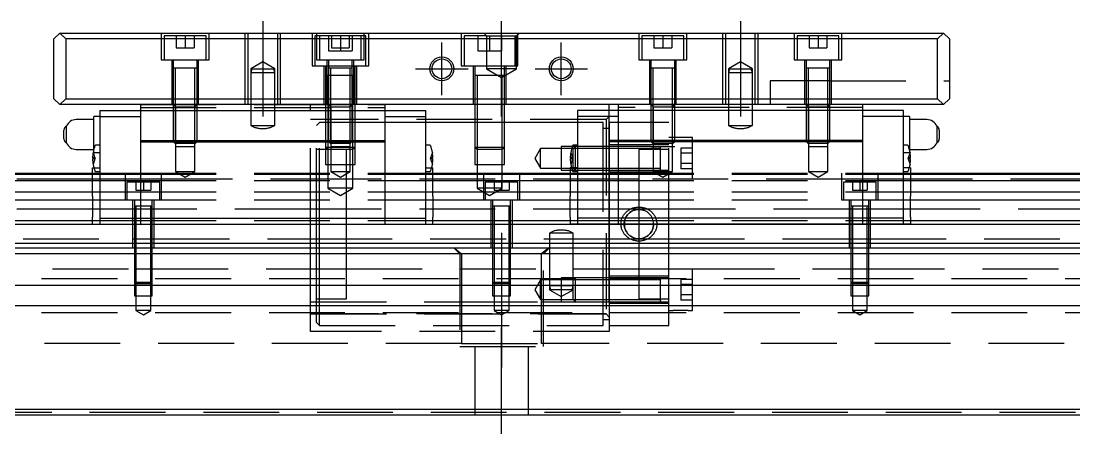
# Model space of a CAD drawing. Extents: x -16 to 810, y -339 to 108.
# Drawn here: x 179.5 to 355.9, y -309.1 to -240 of the extents above; entities that cross this region are included whole.
import ezdxf

# ---------------------------------------------------------------- set-up
doc = ezdxf.new("R2010")
doc.units = 0
doc.linetypes.add('CENTER', pattern=[50.8, 31.75, -6.35, 6.35, -6.35])
doc.linetypes.add('DASHED', pattern=[19.05, 12.7, -6.35])
doc.layers.get('0').update_dxf_attribs({"linetype": 'CONTINUOUS'})
doc.layers.add('CENTER', color=1, linetype='CENTER')

msp = doc.modelspace()

# ---------------------------------------------------------------- linework, layer by layer
at = {"color": 7, "linetype": 'CONTINUOUS'}
for p, q in [((185, -242.95), (186, -241.95)), ((185, -252.95), (185, -242.95)), ((186, -241.95), (334, -241.95)), ((186, -241.95), (187, -242.95)), ((333, -242.95), (187, -242.95)), ((187, -242.95), (187, -252.95)), ((333, -242.95), (334, -241.95)), ((333, -252.95), (333, -242.95)), ((334, -241.95), (335, -242.95)), ((335, -242.95), (335, -252.95)), ((185, -252.95), (186, -253.95)), ((187, -252.95), (186, -253.95)), ((187, -252.95), (333, -252.95)), ((334, -253.95), (333, -252.95)), ((334, -253.95), (335, -252.95)), ((334, -253.95), (186, -253.95)), ((192.7, -254.95), (199.5, -254.95)), ((192.7, -254.95), (192.7, -255.95)), ((199.5, -253.95), (199.5, -254.95)), ((199.5, -254.95), (199.5, -259.95)), ((199.5, -254.95), (240.5, -254.95)), ((240.5, -254.95), (240.5, -253.95)), ((240.5, -254.95), (247.3, -254.95)), ((240.5, -259.95), (240.5, -254.95)), ((247.3, -255.95), (247.3, -254.95)), ((279.5, -254.95), (272.7, -254.95)), ((272.7, -254.95), (272.7, -255.95)), ((278, -254.95), (278, -253.95)), ((279.5, -253.95), (279.5, -254.95)), ((279.5, -254.95), (279.5, -259.95)), ((320.5, -254.95), (279.5, -254.95)), ((320.5, -254.95), (320.5, -253.95)), ((327.3, -254.95), (320.5, -254.95)), ((320.5, -259.95), (320.5, -254.95)), ((327.3, -255.95), (327.3, -254.95)), ((191.7, -256.45), (188.75, -256.45)), ((192.7, -255.95), (191.7, -255.95)), ((191.7, -261.41), (191.7, -255.95)), ((192.7, -255.95), (192.7, -272.95)), ((192.7, -255.95), (199.5, -255.95)), ((240.5, -255.95), (247.3, -255.95)), ((247.3, -272.95), (247.3, -255.95)), ((279.5, -255.95), (272.7, -255.95)), ((272.7, -255.95), (272.7, -272.95)), ((327.3, -255.95), (320.5, -255.95)), ((328.3, -255.95), (327.3, -255.95)), ((327.3, -272.95), (327.3, -255.95)), ((328.3, -255.95), (328.3, -261.41)), ((331.25, -256.45), (328.3, -256.45)), ((186.7, -259.7), (186.7, -258.2)), ((187.12, -260.34), (187.12, -257.56)), ((332.88, -257.56), (332.88, -260.34)), ((333.3, -258.2), (333.3, -259.7)), ((192.7, -260.75), (191.99, -260.75)), ((199.5, -259.95), (199.5, -260.2)), ((199.5, -259.95), (240.5, -259.95)), ((199.5, -260.2), (199.5, -272.95)), ((199.5, -260.2), (240.5, -260.2)), ((240.5, -260.2), (240.5, -259.95)), ((240.5, -272.95), (240.5, -260.2)), ((248.01, -260.75), (247.3, -260.75)), ((272.7, -260.75), (271.99, -260.75)), ((279.5, -259.95), (279.5, -260.2)), ((320.5, -259.95), (279.5, -259.95)), ((279.5, -260.2), (279.5, -272.95)), ((320.5, -260.2), (279.5, -260.2)), ((320.5, -260.2), (320.5, -259.95)), ((320.5, -272.95), (320.5, -260.2)), ((328.01, -260.75), (327.3, -260.75)), ((188.75, -261.45), (191.69, -261.45)), ((328.31, -261.45), (331.25, -261.45)), ((191.5, -262.85), (191.58, -262.85)), ((191.58, -263.05), (191.5, -263.05)), ((191.58, -262.85), (191.58, -263.05)), ((248.42, -263.05), (248.42, -262.85)), ((248.42, -262.85), (248.5, -262.85)), ((248.5, -263.05), (248.42, -263.05)), ((271.5, -262.85), (271.58, -262.85)), ((271.58, -263.05), (271.5, -263.05)), ((271.58, -262.85), (271.58, -263.05)), ((328.42, -263.05), (328.42, -262.85)), ((328.42, -262.85), (328.5, -262.85)), ((328.5, -263.05), (328.42, -263.05)), ((0, -265.45), (191.5, -265.45)), ((0, -265.58), (191.5, -265.58)), ((191.5, -266.92), (191.5, -264.52)), ((191.5, -264.52), (191.71, -264.52)), ((191.99, -265.15), (192.7, -265.15)), ((247.3, -265.15), (248.01, -265.15)), ((248.29, -264.52), (248.5, -264.52)), ((248.5, -266.92), (248.5, -264.52)), ((248.5, -265.45), (271.5, -265.45)), ((248.5, -265.58), (271.5, -265.58)), ((271.5, -264.52), (271.5, -266.92)), ((271.71, -264.52), (271.5, -264.52)), ((271.99, -265.15), (272.7, -265.15)), ((327.3, -265.15), (328.01, -265.15)), ((328.5, -264.52), (328.29, -264.52)), ((328.5, -264.52), (328.5, -266.92)), ((328.5, -265.45), (520, -265.45)), ((328.5, -265.58), (520, -265.58)), ((0, -266.66), (191.5, -266.66)), ((191.5, -268.48), (191.5, -266.92)), ((248.5, -266.66), (271.5, -266.66)), ((248.5, -268.48), (248.5, -266.92)), ((271.5, -266.92), (271.5, -268.48)), ((328.5, -266.66), (520, -266.66)), ((328.5, -266.92), (328.5, -268.48)), ((0, -268.53), (191.5, -268.53)), ((191.5, -269.3), (191.5, -268.48)), ((191.5, -269.3), (191.5, -272.82)), ((248.5, -269.3), (248.5, -268.48)), ((248.5, -268.53), (271.5, -268.53)), ((248.5, -269.3), (248.5, -272.82)), ((271.5, -268.48), (271.5, -269.3)), ((271.5, -272.82), (271.5, -269.3)), ((328.5, -268.48), (328.5, -269.3)), ((328.5, -268.53), (520, -268.53)), ((328.5, -272.82), (328.5, -269.3)), ((0, -269.88), (191.5, -269.88)), ((248.5, -269.88), (271.5, -269.88)), ((328.5, -269.88), (520, -269.88)), ((191.5, -273.95), (191.5, -272.82)), ((192.7, -272.95), (199.5, -272.95)), ((192.7, -272.95), (192.7, -273.95)), ((199.5, -272.95), (199.5, -273.95)), ((199.5, -272.95), (240.5, -272.95)), ((240.5, -272.95), (247.3, -272.95)), ((240.5, -273.95), (240.5, -272.95)), ((247.3, -273.95), (247.3, -272.95)), ((248.5, -273.95), (248.5, -272.82)), ((271.5, -272.82), (271.5, -273.95)), ((272.7, -272.95), (272.7, -273.95)), ((279.5, -272.95), (272.7, -272.95)), ((279.5, -272.95), (279.5, -273.95)), ((320.5, -272.95), (279.5, -272.95)), ((327.3, -272.95), (320.5, -272.95)), ((320.5, -273.95), (320.5, -272.95)), ((327.3, -273.95), (327.3, -272.95)), ((328.5, -272.82), (328.5, -273.95)), ((0, -273.36), (191.5, -273.36)), ((0, -273.95), (191.5, -273.95)), ((191.5, -273.95), (248.5, -273.95)), ((192.7, -273.95), (199.5, -273.95)), ((199.5, -273.95), (240.5, -273.95)), ((240.5, -273.95), (247.3, -273.95)), ((248.5, -273.36), (271.5, -273.36)), ((248.5, -273.95), (520, -273.95)), ((272.7, -273.95), (271.5, -273.95)), ((279.5, -273.95), (272.7, -273.95)), ((320.5, -273.95), (279.5, -273.95)), ((327.3, -273.95), (320.5, -273.95)), ((328.5, -273.95), (327.3, -273.95)), ((328.5, -273.36), (520, -273.36)), ((0, -277.15), (520, -277.15)), ((1, -277.95), (519, -277.95)), ((518, -278.95), (2, -278.95)), ((518, -284.25), (2, -284.25)), ((518, -287.65), (2, -287.65)), ((2, -304.95), (518, -304.95)), ((519, -305.95), (1, -305.95))]:
    msp.add_line(p, q, dxfattribs=at)
at = {"color": 3, "linetype": 'DASHED'}
for p, q in [((203, -241.95), (203, -246.45)), ((203.5, -242.45), (203.5, -246.45)), ((210.5, -242.45), (203.5, -242.45)), ((205.5, -242.45), (205.5, -244.45)), ((207, -242.45), (207, -244.45)), ((208.5, -242.45), (208.5, -244.45)), ((210.5, -246.45), (210.5, -242.45)), ((211, -246.45), (211, -241.95)), ((217, -241.95), (217, -253.95)), ((217.5, -241.95), (217.5, -253.95)), ((222.5, -253.95), (222.5, -241.95)), ((223, -253.95), (223, -241.95)), ((228.25, -241.95), (228.25, -247.45)), ((228.75, -242.45), (228.75, -247.45)), ((229.5, -242.45), (228.75, -242.45)), ((229, -241.95), (229, -246.45)), ((229.5, -242.45), (229.5, -246.45)), ((236.5, -242.45), (229.5, -242.45)), ((231, -242.45), (231, -244.95)), ((231.5, -242.45), (231.5, -244.45)), ((233, -242.45), (233, -244.45)), ((234.5, -242.45), (234.5, -244.45)), ((235, -242.45), (235, -244.95)), ((236.5, -246.45), (236.5, -242.45)), ((237.25, -242.45), (236.5, -242.45)), ((237, -246.45), (237, -241.95)), ((237.25, -247.45), (237.25, -242.45)), ((237.75, -247.45), (237.75, -241.95)), ((253.25, -241.95), (253.25, -247.45)), ((253.75, -242.45), (253.75, -247.45)), ((257.5, -242.45), (253.75, -242.45)), ((256, -242.45), (256, -244.95)), ((257, -241.95), (257.5, -242.45)), ((257.5, -242.45), (257.5, -247.95)), ((257.5, -242.45), (262.5, -242.45)), ((258, -242.45), (258, -244.95)), ((260, -242.45), (260, -244.95)), ((262.25, -247.45), (262.25, -242.45)), ((262.5, -242.45), (263, -241.95)), ((262.5, -247.95), (262.5, -242.45)), ((262.75, -247.45), (262.75, -241.95)), ((283, -241.95), (283, -246.45)), ((283.5, -242.45), (283.5, -246.45)), ((290.5, -242.45), (283.5, -242.45)), ((285.5, -242.45), (285.5, -244.45)), ((287, -242.45), (287, -244.45)), ((288.5, -242.45), (288.5, -244.45)), ((290.5, -246.45), (290.5, -242.45)), ((291, -246.45), (291, -241.95)), ((297, -241.95), (297, -253.95)), ((297.5, -241.95), (297.5, -253.95)), ((302.5, -253.95), (302.5, -241.95)), ((303, -253.95), (303, -241.95)), ((309, -241.95), (309, -246.45)), ((309.5, -242.45), (309.5, -246.45)), ((316.5, -242.45), (309.5, -242.45)), ((311.5, -242.45), (311.5, -244.45)), ((313, -242.45), (313, -244.45)), ((314.5, -242.45), (314.5, -244.45)), ((316.5, -246.45), (316.5, -242.45)), ((317, -246.45), (317, -241.95)), ((205.5, -244.45), (207, -244.45)), ((207, -244.45), (208.5, -244.45)), ((231, -244.95), (233, -244.95)), ((231.5, -244.45), (233, -244.45)), ((233, -244.45), (233, -244.95)), ((233, -244.45), (234.5, -244.45)), ((233, -244.95), (235, -244.95)), ((256, -244.95), (258, -244.95)), ((258, -244.95), (260, -244.95)), ((285.5, -244.45), (287, -244.45)), ((287, -244.45), (288.5, -244.45)), ((311.5, -244.45), (313, -244.45)), ((313, -244.45), (314.5, -244.45)), ((203, -246.45), (211, -246.45)), ((204.75, -246.45), (204.75, -253.95)), ((205, -246.45), (205, -247.85)), ((209, -247.85), (209, -246.45)), ((209.25, -253.95), (209.25, -246.45)), ((220, -246.8), (218, -247.95)), ((222, -247.95), (220, -246.8)), ((229, -246.45), (237, -246.45)), ((230.75, -246.45), (230.75, -253.95)), ((231, -246.45), (231, -247.85)), ((235, -247.85), (235, -246.45)), ((235.25, -253.95), (235.25, -246.45)), ((283, -246.45), (291, -246.45)), ((284.75, -246.45), (284.75, -253.95)), ((285, -246.45), (285, -247.85)), ((289, -247.85), (289, -246.45)), ((289.25, -253.95), (289.25, -246.45)), ((300, -246.8), (298, -247.95)), ((302, -247.95), (300, -246.8)), ((309, -246.45), (317, -246.45)), ((310.75, -246.45), (310.75, -253.95)), ((311, -246.45), (311, -247.85)), ((315, -247.85), (315, -246.45)), ((315.25, -253.95), (315.25, -246.45)), ((209, -247.85), (205, -247.85)), ((209, -247.85), (205, -247.85)), ((209, -247.85), (205, -247.85)), ((205, -247.85), (205, -253.95)), ((205, -247.85), (205, -247.85)), ((205, -247.85), (205, -247.86)), ((205.35, -247.85), (205.35, -253.95)), ((208.65, -253.95), (208.65, -247.85)), ((209, -247.85), (209, -247.85)), ((209, -253.95), (209, -247.85)), ((209, -247.86), (209, -247.85)), ((218, -247.95), (218, -248.58)), ((218.17, -247.95), (218, -248.58)), ((218, -247.95), (222, -247.95)), ((218, -248.58), (218, -253.95)), ((218, -248.58), (222, -248.58)), ((222, -248.58), (221.83, -247.95)), ((222, -248.58), (222, -247.95)), ((222, -253.95), (222, -248.58)), ((228.25, -247.45), (237.75, -247.45)), ((230.25, -247.45), (230.25, -253.95)), ((230.5, -247.45), (230.5, -249.05)), ((235, -247.85), (231, -247.85)), ((235, -247.85), (231, -247.85)), ((235, -247.85), (231, -247.85)), ((231, -247.85), (231, -253.95)), ((231, -247.85), (231, -247.85)), ((231, -247.85), (231, -247.86)), ((231.35, -247.85), (231.35, -253.95)), ((234.65, -253.95), (234.65, -247.85)), ((235, -247.85), (235, -247.85)), ((235, -253.95), (235, -247.85)), ((235, -247.86), (235, -247.85)), ((235.5, -249.05), (235.5, -247.45)), ((235.75, -253.95), (235.75, -247.45)), ((253.25, -247.45), (262.75, -247.45)), ((255.25, -247.45), (255.25, -253.95)), ((255.5, -247.45), (255.5, -249.05)), ((257.5, -247.95), (260, -249.39)), ((262.5, -247.95), (257.5, -247.95)), ((260, -249.39), (262.5, -247.95)), ((260.5, -249.05), (260.5, -247.45)), ((260.75, -253.95), (260.75, -247.45)), ((289, -247.85), (285, -247.85)), ((289, -247.85), (285, -247.85)), ((289, -247.85), (285, -247.85)), ((285, -247.85), (285, -247.86)), ((285, -247.85), (285, -253.95)), ((285, -247.85), (285, -247.85)), ((285.35, -247.85), (285.35, -253.95)), ((288.65, -253.95), (288.65, -247.85)), ((289, -247.86), (289, -247.85)), ((289, -247.85), (289, -247.85)), ((289, -253.95), (289, -247.85)), ((298, -247.95), (298, -248.58)), ((298.17, -247.95), (298, -248.58)), ((298, -247.95), (302, -247.95)), ((298, -248.58), (298, -253.95)), ((298, -248.58), (302, -248.58)), ((302, -248.58), (301.83, -247.95)), ((302, -248.58), (302, -247.95)), ((302, -253.95), (302, -248.58)), ((315, -247.85), (311, -247.85)), ((315, -247.85), (311, -247.85)), ((315, -247.85), (311, -247.85)), ((311, -247.85), (311, -247.86)), ((311, -247.85), (311, -253.95)), ((311, -247.85), (311, -247.85)), ((311.35, -247.85), (311.35, -253.95)), ((311.35, -247.85), (311.35, -253.95)), ((314.65, -253.95), (314.65, -247.85)), ((314.65, -253.95), (314.65, -247.85)), ((315, -247.86), (315, -247.85)), ((315, -247.85), (315, -247.85)), ((315, -253.95), (315, -247.85)), ((230.5, -249.05), (230.5, -253.95)), ((230.5, -249.05), (230.5, -249.05)), ((230.5, -249.05), (230.5, -249.06)), ((231, -249.05), (230.5, -249.05)), ((231, -249.05), (230.5, -249.05)), ((230.9, -249.05), (230.9, -253.95)), ((230.9, -249.05), (230.9, -253.95)), ((231.35, -249.05), (231, -249.05)), ((231.35, -249.05), (231, -249.05)), ((234.65, -249.05), (231.35, -249.05)), ((234.65, -249.05), (231.35, -249.05)), ((235, -249.05), (234.65, -249.05)), ((235, -249.05), (234.65, -249.05)), ((235.5, -249.05), (235, -249.05)), ((235.5, -249.05), (235, -249.05)), ((235.1, -253.95), (235.1, -249.05)), ((235.1, -253.95), (235.1, -249.05)), ((235.5, -249.05), (235.5, -249.05)), ((235.5, -253.95), (235.5, -249.05)), ((235.5, -249.06), (235.5, -249.05)), ((260.5, -249.05), (255.5, -249.05)), ((260.5, -249.05), (255.5, -249.05)), ((255.5, -249.05), (255.5, -253.95)), ((255.5, -249.05), (255.5, -249.05)), ((255.5, -249.05), (255.5, -249.06)), ((255.9, -249.05), (255.9, -253.95)), ((260.1, -253.95), (260.1, -249.05)), ((260.5, -249.05), (260.5, -249.05)), ((260.5, -253.95), (260.5, -249.05)), ((260.5, -249.06), (260.5, -249.05)), ((315, -249.95), (305, -249.95)), ((305, -249.95), (305, -253.95)), ((315, -249.95), (335, -249.95)), ((199.5, -253.95), (240.5, -253.95)), ((199.5, -254.45), (240.5, -254.45)), ((205, -253.95), (205, -260.1)), ((205, -253.95), (205.38, -254.33)), ((205, -253.95), (209, -253.95)), ((205.35, -253.95), (205.35, -260.45)), ((205.38, -254.33), (205.38, -260.95)), ((205.38, -254.33), (208.62, -254.33)), ((208.62, -254.33), (209, -253.95)), ((208.62, -260.95), (208.62, -254.33)), ((208.65, -260.45), (208.65, -253.95)), ((209, -260.1), (209, -253.95)), ((218, -253.95), (218, -257.45)), ((222, -257.45), (222, -253.95)), ((228, -273.95), (228, -253.95)), ((230.5, -253.95), (230.5, -261.05)), ((230.5, -253.95), (230.5, -261.05)), ((230.9, -253.95), (230.9, -261.45)), ((230.9, -253.95), (230.9, -261.45)), ((231, -253.95), (231, -260.1)), ((231, -253.95), (231.38, -254.33)), ((231, -253.95), (235, -253.95)), ((231.35, -253.95), (231.35, -260.45)), ((231.38, -254.33), (231.38, -260.95)), ((231.38, -254.33), (234.62, -254.33)), ((234.62, -254.33), (235, -253.95)), ((234.62, -260.95), (234.62, -254.33)), ((234.65, -260.45), (234.65, -253.95)), ((235, -260.1), (235, -253.95)), ((235.1, -261.45), (235.1, -253.95)), ((235.1, -261.45), (235.1, -253.95)), ((235.5, -261.05), (235.5, -253.95)), ((235.5, -261.05), (235.5, -253.95)), ((255.5, -253.95), (255.5, -261.05)), ((255.5, -253.95), (255.5, -261.05)), ((255.9, -253.95), (255.9, -261.45)), ((260.1, -261.45), (260.1, -253.95)), ((260.5, -261.05), (260.5, -253.95)), ((260.5, -261.05), (260.5, -253.95)), ((278, -265.45), (278, -254.95)), ((320.5, -253.95), (279.5, -253.95)), ((320.5, -254.45), (279.5, -254.45)), ((285, -253.95), (285, -260.1)), ((285, -253.95), (285.38, -254.33)), ((285, -253.95), (289, -253.95)), ((285.35, -253.95), (285.35, -260.45)), ((285.38, -254.33), (285.38, -260.95)), ((285.38, -254.33), (288.62, -254.33)), ((288.62, -254.33), (289, -253.95)), ((288.62, -260.95), (288.62, -254.33)), ((288.65, -260.45), (288.65, -253.95)), ((289, -260.1), (289, -253.95)), ((298, -253.95), (298, -257.45)), ((302, -257.45), (302, -253.95)), ((311, -253.95), (311, -260.1)), ((311, -253.95), (311.38, -254.33)), ((311, -253.95), (315, -253.95)), ((311.35, -253.95), (311.35, -260.45)), ((311.35, -253.95), (311.35, -260.45)), ((311.38, -254.33), (311.38, -260.95)), ((311.38, -254.33), (314.62, -254.33)), ((314.62, -254.33), (315, -253.95)), ((314.62, -260.95), (314.62, -254.33)), ((314.65, -260.45), (314.65, -253.95)), ((314.65, -260.45), (314.65, -253.95)), ((315, -260.1), (315, -253.95)), ((218, -257.45), (222, -257.45)), ((277.5, -256.45), (228, -256.45)), ((229.5, -256.95), (229, -257.45)), ((229, -273.95), (229, -257.45)), ((230.5, -256.95), (229.5, -256.95)), ((229.5, -273.95), (229.5, -256.95)), ((230.9, -256.95), (230.5, -256.95)), ((231, -256.95), (230.9, -256.95)), ((231.35, -256.95), (231, -256.95)), ((234.65, -256.95), (231.35, -256.95)), ((235, -256.95), (234.65, -256.95)), ((235.1, -256.95), (235, -256.95)), ((235.5, -256.95), (235.1, -256.95)), ((240.5, -256.95), (235.5, -256.95)), ((247.3, -256.95), (240.5, -256.95)), ((255.5, -256.95), (247.3, -256.95)), ((255.9, -256.95), (255.5, -256.95)), ((260.1, -256.95), (255.9, -256.95)), ((260.5, -256.95), (260.1, -256.95)), ((272.7, -256.95), (260.5, -256.95)), ((277, -256.95), (272.7, -256.95)), ((277, -260.2), (277, -256.95)), ((278, -255.95), (277.5, -256.45)), ((277.5, -256.45), (277.5, -288.96)), ((279.5, -256.95), (278, -256.95)), ((278, -256.95), (278, -265.45)), ((285, -256.95), (279.5, -256.95)), ((285.35, -256.95), (285, -256.95)), ((288, -256.95), (285.35, -256.95)), ((288, -273.95), (288, -256.95)), ((298, -257.45), (302, -257.45)), ((219.94, -257.95), (220.06, -257.95)), ((278, -257.95), (277, -257.95)), ((299.94, -257.95), (300.06, -257.95)), ((205, -260.1), (205.35, -260.45)), ((205, -260.1), (209, -260.1)), ((208.65, -260.45), (205.35, -260.45)), ((205.38, -260.95), (205.38, -265.15)), ((205.38, -260.95), (208.62, -260.95)), ((208.62, -265.15), (208.62, -260.95)), ((208.65, -260.45), (209, -260.1)), ((231, -260.1), (231.35, -260.45)), ((231, -260.1), (235, -260.1)), ((234.65, -260.45), (231.35, -260.45)), ((231.38, -260.95), (231.38, -265.15)), ((231.38, -260.95), (234.62, -260.95)), ((234.62, -265.15), (234.62, -260.95)), ((234.65, -260.45), (235, -260.1)), ((270, -260.95), (270, -264.95)), ((272.35, -260.95), (270, -260.95)), ((272.35, -260.95), (272, -261.3)), ((272.35, -260.95), (272.35, -264.95)), ((278, -260.95), (272.35, -260.95)), ((278, -260.95), (272.35, -260.95)), ((277, -290.95), (277, -260.2)), ((279.5, -259.95), (278, -259.95)), ((279.5, -260.2), (278, -260.2)), ((288, -260.7), (278, -260.7)), ((285, -260.95), (278, -260.95)), ((285, -260.1), (285.35, -260.45)), ((285, -260.1), (289, -260.1)), ((285, -260.95), (289, -260.95)), ((285.35, -260.2), (285.1, -260.2)), ((286.4, -260.2), (285.35, -260.2)), ((288.65, -260.45), (285.35, -260.45)), ((285.38, -260.95), (285.38, -265.15)), ((286.4, -260.2), (286.39, -260.2)), ((286.4, -260.2), (286.4, -260.2)), ((288, -260.2), (286.4, -260.2)), ((286.6, -262.81), (286.6, -260.95)), ((286.6, -262.95), (286.6, -260.95)), ((286.6, -264.95), (286.6, -260.95)), ((289, -259.45), (288, -259.45)), ((288.62, -265.15), (288.62, -260.95)), ((288.65, -260.45), (289, -260.1)), ((292, -259.45), (289, -259.45)), ((292, -266.45), (292, -259.45)), ((311, -260.1), (311.35, -260.45)), ((311, -260.1), (315, -260.1)), ((314.65, -260.45), (311.35, -260.45)), ((311.38, -260.95), (311.38, -265.15)), ((311.38, -260.95), (314.62, -260.95)), ((314.62, -265.15), (314.62, -260.95)), ((314.65, -260.45), (315, -260.1)), ((191.58, -261.95), (191.9, -262.85)), ((191.69, -261.45), (191.7, -261.45)), ((191.7, -261.95), (191.7, -261.41)), ((191.7, -261.95), (192.7, -261.95)), ((230.9, -261.45), (229, -261.45)), ((230.5, -261.05), (230.5, -263.95)), ((230.5, -261.05), (230.9, -261.45)), ((230.5, -261.05), (235.5, -261.05)), ((230.9, -261.45), (230.9, -263.95)), ((235.1, -261.45), (230.9, -261.45)), ((234, -273.95), (234, -261.45)), ((235.1, -261.45), (235.5, -261.05)), ((235.1, -263.95), (235.1, -261.45)), ((235.5, -263.95), (235.5, -261.05)), ((248.42, -261.95), (248.1, -262.85)), ((255.5, -261.05), (255.5, -263.95)), ((255.5, -261.05), (255.9, -261.45)), ((255.5, -261.05), (260.5, -261.05)), ((255.9, -261.45), (255.9, -263.95)), ((260.1, -261.45), (255.9, -261.45)), ((260.1, -261.45), (260.5, -261.05)), ((260.1, -263.95), (260.1, -261.45)), ((260.5, -263.95), (260.5, -261.05)), ((266.5, -261.3), (265.55, -262.95)), ((266.5, -264.6), (266.5, -261.3)), ((270, -261.3), (266.5, -261.3)), ((272, -261.3), (270, -261.3)), ((271.58, -261.95), (271.9, -262.85)), ((272, -264.6), (272, -261.3)), ((278, -261.3), (272, -261.3)), ((278, -261.3), (272, -261.3)), ((286.6, -261.3), (278, -261.3)), ((288, -261.45), (283, -261.45)), ((283, -261.45), (283, -271.49)), ((286.6, -262.81), (286.6, -261.17)), ((290, -261.22), (290, -262.08)), ((292, -261.22), (290, -261.22)), ((290, -262.08), (290, -263.82)), ((292, -262.08), (290, -262.08)), ((327.3, -261.95), (328.3, -261.95)), ((328.42, -261.95), (328.1, -262.85)), ((328.3, -261.41), (328.3, -261.95)), ((328.3, -261.45), (328.31, -261.45)), ((191.9, -262.85), (191.58, -262.85)), ((191.9, -263.05), (191.58, -263.95)), ((191.9, -263.05), (191.58, -263.05)), ((191.9, -262.85), (191.94, -262.95)), ((191.9, -263.05), (191.94, -262.95)), ((230.5, -263.95), (235.5, -263.95)), ((230.9, -263.95), (230.9, -267.95)), ((235.1, -267.95), (235.1, -263.95)), ((248.1, -262.85), (248.06, -262.95)), ((248.1, -263.05), (248.06, -262.95)), ((248.42, -262.85), (248.1, -262.85)), ((248.1, -263.05), (248.42, -263.95)), ((248.42, -263.05), (248.1, -263.05)), ((255.5, -263.95), (260.5, -263.95)), ((255.9, -263.95), (255.9, -267.95)), ((260.1, -267.95), (260.1, -263.95)), ((265.55, -262.95), (266.5, -264.6)), ((271.9, -262.85), (271.58, -262.85)), ((271.9, -263.05), (271.58, -263.95)), ((271.9, -263.05), (271.58, -263.05)), ((271.9, -262.85), (271.94, -262.95)), ((271.9, -263.05), (271.94, -262.95)), ((290, -263.82), (290, -264.68)), ((292, -263.82), (290, -263.82)), ((328.1, -262.85), (328.06, -262.95)), ((328.1, -263.05), (328.06, -262.95)), ((328.42, -262.85), (328.1, -262.85)), ((328.1, -263.05), (328.42, -263.95)), ((328.42, -263.05), (328.1, -263.05)), ((191.5, -265.45), (192.7, -265.45)), ((191.5, -265.58), (192.7, -265.58)), ((191.71, -264.52), (192.7, -264.52)), ((192.7, -265.45), (199.5, -265.45)), ((192.7, -265.58), (199.5, -265.58)), ((197, -269.95), (197, -265.45)), ((199.5, -265.45), (240.5, -265.45)), ((199.5, -265.58), (240.5, -265.58)), ((203, -265.45), (203, -269.95)), ((205.38, -265.15), (207, -266.09)), ((205.38, -265.15), (208.62, -265.15)), ((207, -266.09), (208.62, -265.15)), ((231.38, -265.15), (233, -266.09)), ((231.38, -265.15), (234.62, -265.15)), ((233, -266.09), (234.62, -265.15)), ((240.5, -265.45), (247.3, -265.45)), ((240.5, -265.58), (247.3, -265.58)), ((247.3, -264.52), (248.29, -264.52)), ((247.3, -265.45), (248.5, -265.45)), ((247.3, -265.58), (248.5, -265.58)), ((257, -269.95), (257, -265.45)), ((263, -265.45), (263, -269.95)), ((266.5, -264.6), (270, -264.6)), ((270, -264.6), (272, -264.6)), ((270, -264.95), (272.35, -264.95)), ((271.5, -265.45), (272.7, -265.45)), ((271.5, -265.58), (272.7, -265.58)), ((272.7, -264.52), (271.71, -264.52)), ((272, -264.6), (278, -264.6)), ((272, -264.6), (272.35, -264.95)), ((272, -264.6), (278, -264.6)), ((272.35, -264.95), (278, -264.95)), ((272.35, -264.95), (278, -264.95)), ((272.7, -265.45), (279.5, -265.45)), ((272.7, -265.58), (279.5, -265.58)), ((278, -264.6), (286.6, -264.6)), ((278, -264.95), (286.6, -264.95)), ((278, -265.2), (288, -265.2)), ((278, -268.63), (278, -265.45)), ((278, -265.45), (278, -268.63)), ((279.5, -265.45), (320.5, -265.45)), ((279.5, -265.58), (320.5, -265.58)), ((285.38, -265.15), (287, -266.09)), ((285.38, -265.15), (288.62, -265.15)), ((286.59, -264.95), (288, -264.95)), ((287, -266.09), (288.62, -265.15)), ((292, -264.68), (290, -264.68)), ((311.38, -265.15), (313, -266.09)), ((311.38, -265.15), (314.62, -265.15)), ((313, -266.09), (314.62, -265.15)), ((317, -269.95), (317, -265.45)), ((320.5, -265.45), (327.3, -265.45)), ((320.5, -265.58), (327.3, -265.58)), ((323, -265.45), (323, -269.95)), ((328.29, -264.52), (327.3, -264.52)), ((327.3, -265.45), (328.5, -265.45)), ((327.3, -265.58), (328.5, -265.58)), ((191.5, -266.45), (143, -266.45)), ((192.7, -266.45), (191.5, -266.45)), ((191.5, -266.66), (192.7, -266.66)), ((197, -266.45), (192.7, -266.45)), ((192.7, -266.66), (199.5, -266.66)), ((199.5, -266.45), (197, -266.45)), ((197.25, -266.95), (197.25, -269.95)), ((199.5, -266.95), (197.25, -266.95)), ((198.75, -266.95), (198.75, -268.25)), ((203, -266.45), (199.5, -266.45)), ((199.5, -266.66), (240.5, -266.66)), ((202.75, -266.95), (199.5, -266.95)), ((200, -266.95), (200, -268.25)), ((201.25, -266.95), (201.25, -268.25)), ((202.75, -269.95), (202.75, -266.95)), ((234, -266.45), (203, -266.45)), ((230.9, -267.95), (233, -269.16)), ((235.1, -267.95), (230.9, -267.95)), ((233, -269.16), (235.1, -267.95)), ((278, -266.45), (234, -266.45)), ((240.5, -266.66), (247.3, -266.66)), ((247.3, -266.66), (248.5, -266.66)), ((255.9, -267.95), (258, -269.16)), ((260.1, -267.95), (255.9, -267.95)), ((257.25, -266.95), (257.25, -269.95)), ((262.75, -266.95), (257.25, -266.95)), ((258, -269.16), (260.1, -267.95)), ((258.75, -266.95), (258.75, -268.25)), ((260, -266.95), (260, -268.25)), ((261.25, -266.95), (261.25, -268.25)), ((262.75, -269.95), (262.75, -266.95)), ((271.5, -266.66), (272.7, -266.66)), ((272.7, -266.66), (279.5, -266.66)), ((279.5, -266.45), (278, -266.45)), ((283, -266.45), (279.5, -266.45)), ((279.5, -266.66), (320.5, -266.66)), ((317, -266.45), (283, -266.45)), ((320.5, -266.45), (317, -266.45)), ((317.25, -266.95), (317.25, -269.95)), ((320.5, -266.95), (317.25, -266.95)), ((318.75, -266.95), (318.75, -268.25)), ((320, -266.95), (320, -268.25)), ((323, -266.45), (320.5, -266.45)), ((320.5, -266.66), (327.3, -266.66)), ((322.75, -266.95), (320.5, -266.95)), ((321.25, -266.95), (321.25, -268.25)), ((322.75, -269.95), (322.75, -266.95)), ((327.3, -266.45), (323, -266.45)), ((328.5, -266.45), (327.3, -266.45)), ((327.3, -266.66), (328.5, -266.66)), ((377, -266.45), (328.5, -266.45)), ((191.5, -268.53), (192.7, -268.53)), ((192.7, -268.53), (199.5, -268.53)), ((198.75, -268.25), (200, -268.25)), ((199.5, -268.53), (240.5, -268.53)), ((200, -268.25), (201.25, -268.25)), ((240.5, -268.53), (247.3, -268.53)), ((247.3, -268.53), (248.5, -268.53)), ((258.75, -268.25), (260, -268.25)), ((260, -268.25), (261.25, -268.25)), ((271.5, -268.53), (272.7, -268.53)), ((272.7, -268.53), (279.5, -268.53)), ((278, -273.95), (278, -268.63)), ((278, -268.63), (278, -273.95)), ((279.5, -268.53), (320.5, -268.53)), ((318.75, -268.25), (320, -268.25)), ((320, -268.25), (321.25, -268.25)), ((320.5, -268.53), (327.3, -268.53)), ((327.3, -268.53), (328.5, -268.53)), ((191.5, -271.45), (141.75, -271.45)), ((191.5, -269.88), (192.7, -269.88)), ((192.7, -271.45), (191.5, -271.45)), ((192.7, -269.88), (199.5, -269.88)), ((198.25, -271.45), (192.7, -271.45)), ((203, -269.95), (197, -269.95)), ((198.25, -273.95), (198.25, -269.95)), ((198.5, -271.45), (198.25, -271.45)), ((198.5, -269.95), (198.5, -270.95)), ((198.5, -270.94), (198.5, -270.95)), ((198.5, -270.95), (198.5, -273.95)), ((198.5, -270.95), (198.5, -270.95)), ((199.5, -270.95), (198.5, -270.95)), ((198.75, -271.45), (198.5, -271.45)), ((198.75, -270.95), (198.75, -273.95)), ((199.5, -271.45), (198.75, -271.45)), ((199.5, -269.88), (240.5, -269.88)), ((200, -270.95), (199.5, -270.95)), ((201.25, -271.45), (199.5, -271.45)), ((201.5, -270.95), (200, -270.95)), ((201.25, -273.95), (201.25, -270.95)), ((201.5, -271.45), (201.25, -271.45)), ((201.5, -270.95), (201.5, -269.95)), ((201.5, -270.95), (201.5, -270.94)), ((201.5, -273.95), (201.5, -270.95)), ((201.5, -270.95), (201.5, -270.95)), ((201.75, -271.45), (201.5, -271.45)), ((201.75, -269.95), (201.75, -273.95)), ((228, -271.45), (201.75, -271.45)), ((229, -271.45), (228, -271.45)), ((278, -271.45), (229, -271.45)), ((240.5, -269.88), (247.3, -269.88)), ((247.3, -269.88), (248.5, -269.88)), ((263, -269.95), (257, -269.95)), ((258.25, -277.95), (258.25, -269.95)), ((258.5, -269.95), (258.5, -270.95)), ((258.5, -270.94), (258.5, -270.95)), ((260, -270.95), (258.5, -270.95)), ((261.5, -270.95), (258.5, -270.95)), ((258.5, -270.95), (258.5, -270.95)), ((258.5, -270.95), (258.5, -277.95)), ((261.5, -270.95), (258.5, -270.95)), ((258.75, -270.95), (258.75, -277.95)), ((261.5, -270.95), (260, -270.95)), ((261.25, -277.95), (261.25, -270.95)), ((261.5, -270.95), (261.5, -269.95)), ((261.5, -270.95), (261.5, -270.94)), ((261.5, -270.95), (261.5, -270.95)), ((261.5, -277.95), (261.5, -270.95)), ((261.75, -269.95), (261.75, -277.95)), ((271.5, -269.88), (272.7, -269.88)), ((272.7, -269.88), (279.5, -269.88)), ((279.5, -271.45), (278, -271.45)), ((279.5, -269.88), (320.5, -269.88)), ((288, -271.45), (279.5, -271.45)), ((281.24, -271.64), (281.36, -271.56)), ((281.36, -271.56), (281.48, -271.49)), ((281.48, -271.49), (281.61, -271.42)), ((281.61, -271.42), (281.74, -271.36)), ((281.74, -271.36), (281.87, -271.3)), ((281.87, -271.3), (282.01, -271.25)), ((282.01, -271.25), (282.15, -271.21)), ((282.15, -271.21), (282.29, -271.18)), ((282.29, -271.18), (282.43, -271.15)), ((282.43, -271.15), (282.57, -271.12)), ((282.57, -271.12), (282.71, -271.11)), ((282.71, -271.11), (282.85, -271.1)), ((282.85, -271.1), (283, -271.09)), ((283, -271.09), (283.15, -271.1)), ((283, -271.49), (283, -273.95)), ((283.15, -271.1), (283.29, -271.11)), ((283.29, -271.11), (283.43, -271.12)), ((283.43, -271.12), (283.57, -271.15)), ((283.57, -271.15), (283.71, -271.18)), ((283.71, -271.18), (283.85, -271.21)), ((283.85, -271.21), (283.99, -271.25)), ((283.99, -271.25), (284.13, -271.3)), ((284.13, -271.3), (284.26, -271.36)), ((284.26, -271.36), (284.39, -271.42)), ((284.39, -271.42), (284.52, -271.49)), ((284.52, -271.49), (284.64, -271.56)), ((284.64, -271.56), (284.76, -271.64)), ((318.25, -271.45), (288, -271.45)), ((323, -269.95), (317, -269.95)), ((318.25, -273.95), (318.25, -269.95)), ((318.5, -271.45), (318.25, -271.45)), ((318.5, -269.95), (318.5, -270.95)), ((318.5, -270.94), (318.5, -270.95)), ((318.5, -270.95), (318.5, -270.95)), ((318.5, -270.95), (318.5, -273.95)), ((320, -270.95), (318.5, -270.95)), ((318.75, -271.45), (318.5, -271.45)), ((318.75, -270.95), (318.75, -273.95)), ((320.5, -271.45), (318.75, -271.45)), ((320.5, -270.95), (320, -270.95)), ((320.5, -269.88), (327.3, -269.88)), ((321.5, -270.95), (320.5, -270.95)), ((321.25, -271.45), (320.5, -271.45)), ((321.25, -273.95), (321.25, -270.95)), ((321.5, -271.45), (321.25, -271.45)), ((321.5, -270.95), (321.5, -269.95)), ((321.5, -270.95), (321.5, -270.94)), ((321.5, -270.95), (321.5, -270.95)), ((321.5, -273.95), (321.5, -270.95)), ((321.75, -271.45), (321.5, -271.45)), ((321.75, -269.95), (321.75, -273.95)), ((327.3, -271.45), (321.75, -271.45)), ((327.3, -269.88), (328.5, -269.88)), ((328.5, -271.45), (327.3, -271.45)), ((378.25, -271.45), (328.5, -271.45)), ((280.06, -273.4), (280.08, -273.28)), ((280.08, -273.28), (280.11, -273.17)), ((280.11, -273.17), (280.15, -273.06)), ((280.15, -273.06), (280.19, -272.95)), ((280.19, -272.95), (280.24, -272.84)), ((280.24, -272.84), (280.3, -272.71)), ((280.3, -272.71), (280.37, -272.58)), ((280.37, -272.58), (280.44, -272.46)), ((280.44, -272.46), (280.52, -272.34)), ((280.52, -272.34), (280.61, -272.23)), ((280.61, -272.23), (280.7, -272.12)), ((280.7, -272.12), (280.8, -272.01)), ((280.8, -272.01), (280.9, -271.91)), ((280.9, -271.91), (281.01, -271.81)), ((281.01, -271.81), (281.12, -271.72)), ((281.12, -271.72), (281.24, -271.64)), ((284.76, -271.64), (284.88, -271.72)), ((284.88, -271.72), (284.99, -271.81)), ((284.99, -271.81), (285.1, -271.91)), ((285.1, -271.91), (285.2, -272.01)), ((285.2, -272.01), (285.3, -272.12)), ((285.3, -272.12), (285.39, -272.23)), ((285.39, -272.23), (285.48, -272.34)), ((285.48, -272.34), (285.54, -272.44)), ((285.54, -272.44), (285.6, -272.53)), ((285.6, -272.53), (285.66, -272.63)), ((285.66, -272.63), (285.71, -272.73)), ((285.71, -272.73), (285.76, -272.84)), ((285.76, -272.84), (285.81, -272.95)), ((285.81, -272.95), (285.85, -273.06)), ((285.85, -273.06), (285.89, -273.17)), ((285.89, -273.17), (285.92, -273.28)), ((285.92, -273.28), (285.94, -273.4)), ((0, -273.95), (191.5, -273.95)), ((191.5, -273.36), (192.7, -273.36)), ((191.5, -273.95), (192.7, -273.95)), ((192.7, -273.36), (199.5, -273.36)), ((198.25, -277.95), (198.25, -273.95)), ((198.5, -273.95), (198.5, -277.95)), ((198.75, -273.95), (198.75, -277.95)), ((199.5, -273.36), (240.5, -273.36)), ((201.25, -277.95), (201.25, -273.95)), ((201.5, -277.95), (201.5, -273.95)), ((201.75, -273.95), (201.75, -277.95)), ((228, -277.95), (228, -273.95)), ((229, -277.95), (229, -273.95)), ((229.5, -277.95), (229.5, -273.95)), ((234, -286.45), (234, -273.95)), ((240.5, -273.36), (247.3, -273.36)), ((247.3, -273.36), (248.5, -273.36)), ((247.3, -273.95), (248.5, -273.95)), ((248.5, -273.95), (271.5, -273.95)), ((270.06, -274.95), (269.94, -274.95)), ((271.5, -273.36), (272.7, -273.36)), ((272.7, -273.36), (279.5, -273.36)), ((278, -277.95), (278, -273.95)), ((278, -273.95), (278, -277.95)), ((279.5, -273.36), (320.5, -273.36)), ((280, -273.84), (280.01, -273.73)), ((280, -273.95), (280, -273.84)), ((280, -274.09), (280, -273.95)), ((280.01, -274.23), (280, -274.09)), ((280.01, -273.73), (280.02, -273.62)), ((280.03, -274.36), (280.01, -274.23)), ((280.02, -273.62), (280.04, -273.51)), ((280.06, -274.5), (280.03, -274.36)), ((280.04, -273.51), (280.06, -273.4)), ((280.08, -274.62), (280.06, -274.5)), ((280.11, -274.73), (280.08, -274.62)), ((280.15, -274.84), (280.11, -274.73)), ((280.19, -274.95), (280.15, -274.84)), ((280.24, -275.06), (280.19, -274.95)), ((280.29, -275.17), (280.24, -275.06)), ((283, -273.95), (283, -276.4)), ((285.76, -275.06), (285.7, -275.19)), ((285.81, -274.95), (285.76, -275.06)), ((285.85, -274.84), (285.81, -274.95)), ((285.89, -274.73), (285.85, -274.84)), ((285.92, -274.62), (285.89, -274.73)), ((285.94, -274.5), (285.92, -274.62)), ((285.94, -273.4), (285.97, -273.54)), ((285.96, -274.39), (285.94, -274.5)), ((285.98, -274.28), (285.96, -274.39)), ((285.97, -273.54), (285.99, -273.67)), ((285.99, -274.17), (285.98, -274.28)), ((285.99, -273.67), (286, -273.81)), ((286, -274.06), (285.99, -274.17)), ((286, -273.81), (286, -273.95)), ((286, -273.95), (286, -274.06)), ((288, -277.95), (288, -273.95)), ((318.25, -277.95), (318.25, -273.95)), ((318.5, -273.95), (318.5, -277.95)), ((318.75, -273.95), (318.75, -277.95)), ((320.5, -273.36), (327.3, -273.36)), ((321.25, -277.95), (321.25, -273.95)), ((321.5, -277.95), (321.5, -273.95)), ((321.75, -273.95), (321.75, -277.95)), ((327.3, -273.36), (328.5, -273.36)), ((328.5, -273.95), (520, -273.95)), ((141.75, -276.45), (198.25, -276.45)), ((198.25, -276.45), (198.5, -276.45)), ((198.5, -276.45), (198.75, -276.45)), ((198.75, -276.45), (201.25, -276.45)), ((201.25, -276.45), (201.5, -276.45)), ((201.5, -276.45), (201.75, -276.45)), ((201.75, -276.45), (228, -276.45)), ((228, -276.45), (229, -276.45)), ((229, -276.45), (278, -276.45)), ((268, -275.45), (268, -277.95)), ((272, -275.45), (268, -275.45)), ((272, -277.95), (272, -275.45)), ((278, -276.45), (288, -276.45)), ((280.34, -275.27), (280.29, -275.17)), ((280.4, -275.37), (280.34, -275.27)), ((280.46, -275.46), (280.4, -275.37)), ((280.52, -275.56), (280.46, -275.46)), ((280.61, -275.67), (280.52, -275.56)), ((280.7, -275.78), (280.61, -275.67)), ((280.8, -275.89), (280.7, -275.78)), ((280.9, -275.99), (280.8, -275.89)), ((281.01, -276.09), (280.9, -275.99)), ((281.12, -276.18), (281.01, -276.09)), ((281.24, -276.26), (281.12, -276.18)), ((281.36, -276.34), (281.24, -276.26)), ((281.48, -276.41), (281.36, -276.34)), ((281.61, -276.48), (281.48, -276.41)), ((281.74, -276.54), (281.61, -276.48)), ((281.87, -276.6), (281.74, -276.54)), ((282.01, -276.65), (281.87, -276.6)), ((282.15, -276.69), (282.01, -276.65)), ((282.29, -276.72), (282.15, -276.69)), ((282.43, -276.75), (282.29, -276.72)), ((282.57, -276.78), (282.43, -276.75)), ((282.71, -276.79), (282.57, -276.78)), ((282.85, -276.8), (282.71, -276.79)), ((283, -276.81), (282.85, -276.8)), ((283, -276.41), (283, -286.45)), ((283.15, -276.8), (283, -276.81)), ((283.29, -276.79), (283.15, -276.8)), ((283.43, -276.78), (283.29, -276.79)), ((283.57, -276.75), (283.43, -276.78)), ((283.71, -276.72), (283.57, -276.75)), ((283.85, -276.69), (283.71, -276.72)), ((283.99, -276.65), (283.85, -276.69)), ((284.13, -276.6), (283.99, -276.65)), ((284.26, -276.54), (284.13, -276.6)), ((284.39, -276.48), (284.26, -276.54)), ((284.52, -276.41), (284.39, -276.48)), ((284.64, -276.34), (284.52, -276.41)), ((284.76, -276.26), (284.64, -276.34)), ((284.88, -276.18), (284.76, -276.26)), ((284.99, -276.09), (284.88, -276.18)), ((285.1, -275.99), (284.99, -276.09)), ((285.2, -275.89), (285.1, -275.99)), ((285.3, -275.78), (285.2, -275.89)), ((285.39, -275.67), (285.3, -275.78)), ((285.48, -275.56), (285.39, -275.67)), ((285.56, -275.44), (285.48, -275.56)), ((285.63, -275.32), (285.56, -275.44)), ((285.7, -275.19), (285.63, -275.32)), ((288, -276.45), (318.25, -276.45)), ((318.25, -276.45), (318.5, -276.45)), ((318.5, -276.45), (318.75, -276.45)), ((318.75, -276.45), (321.25, -276.45)), ((321.25, -276.45), (321.5, -276.45)), ((321.5, -276.45), (321.75, -276.45)), ((321.75, -276.45), (378.25, -276.45)), ((198.5, -277.95), (198.5, -283.7)), ((198.5, -277.95), (198.5, -283.7)), ((198.75, -277.95), (198.75, -283.95)), ((201.25, -283.95), (201.25, -277.95)), ((201.5, -283.7), (201.5, -277.95)), ((201.5, -283.7), (201.5, -277.95)), ((228, -284.25), (228, -277.95)), ((229, -284.25), (229, -277.95)), ((229.5, -284.25), (229.5, -277.95)), ((252, -277.95), (253, -278.95)), ((252.06, -277.95), (253.29, -278.95)), ((258.5, -277.95), (258.5, -283.7)), ((258.5, -277.95), (258.5, -283.7)), ((258.75, -277.95), (258.75, -283.95)), ((261.25, -283.95), (261.25, -277.95)), ((261.5, -283.7), (261.5, -277.95)), ((261.5, -283.7), (261.5, -277.95)), ((267.94, -277.95), (266.71, -278.95)), ((267, -278.95), (268, -277.95)), ((268, -277.95), (268, -284.25)), ((272, -284.25), (272, -277.95)), ((278, -279.27), (278, -277.95)), ((278, -277.95), (278, -279.27)), ((288, -284.25), (288, -277.95)), ((318.5, -277.95), (318.5, -283.7)), ((318.5, -277.95), (318.5, -283.7)), ((318.75, -277.95), (318.75, -283.95)), ((321.25, -283.95), (321.25, -277.95)), ((321.5, -283.7), (321.5, -277.95)), ((321.5, -283.7), (321.5, -277.95)), ((253, -278.95), (253, -294.45)), ((253.29, -278.95), (253.29, -284.25)), ((266.71, -284.25), (266.71, -278.95)), ((267, -294.45), (267, -278.95)), ((278, -284.25), (278, -279.27)), ((278, -279.27), (278, -284.25)), ((146.71, -281.45), (198.5, -281.45)), ((198.5, -281.45), (198.75, -281.45)), ((198.75, -281.45), (201.25, -281.45)), ((201.25, -281.45), (201.5, -281.45)), ((201.5, -281.45), (228, -281.45)), ((228, -281.45), (229, -281.45)), ((229, -281.45), (234, -281.45)), ((234, -281.45), (278, -281.45)), ((278, -281.45), (283, -281.45)), ((283, -281.45), (288, -281.45)), ((288, -281.45), (293, -281.45)), ((292, -284.25), (292, -281.45)), ((293, -281.45), (318.5, -281.45)), ((318.5, -281.45), (318.75, -281.45)), ((318.75, -281.45), (321.25, -281.45)), ((321.25, -281.45), (321.5, -281.45)), ((321.5, -281.45), (373.29, -281.45)), ((519.5, -283.1), (0.5, -283.1)), ((198.5, -283.7), (198.75, -283.95)), ((198.5, -283.7), (198.5, -284.25)), ((198.5, -283.7), (201.5, -283.7)), ((201.25, -283.95), (201.5, -283.7)), ((201.5, -284.25), (201.5, -283.7)), ((258.5, -283.7), (258.75, -283.95)), ((258.5, -283.7), (258.5, -284.25)), ((258.5, -283.7), (261.5, -283.7)), ((261.25, -283.95), (261.5, -283.7)), ((261.5, -284.25), (261.5, -283.7)), ((266.5, -283.3), (265.55, -284.95)), ((266.5, -286.6), (266.5, -283.3)), ((270, -283.3), (266.5, -283.3)), ((270, -282.95), (270, -286.95)), ((272.35, -282.95), (270, -282.95)), ((272, -283.3), (270, -283.3)), ((272.35, -282.95), (272, -283.3)), ((272, -286.6), (272, -283.3)), ((278, -283.3), (272, -283.3)), ((272.35, -282.95), (272.35, -286.95)), ((278, -282.95), (272.35, -282.95)), ((278, -282.95), (272.35, -282.95)), ((288, -282.7), (278, -282.7)), ((286.6, -282.95), (278, -282.95)), ((286.6, -283.3), (278, -283.3)), ((288, -282.95), (286.59, -282.95)), ((286.6, -284.95), (286.6, -282.95)), ((286.6, -286.95), (286.6, -282.95)), ((286.6, -283.3), (286.6, -282.95)), ((286.6, -282.95), (286.6, -283.17)), ((286.6, -283.17), (286.6, -282.95)), ((286.6, -282.95), (286.6, -283.17)), ((286.6, -283.17), (286.6, -282.95)), ((286.6, -284.25), (286.6, -283.17)), ((286.6, -284.25), (286.6, -283.3)), ((290, -283.22), (290, -284.08)), ((292, -283.22), (290, -283.22)), ((318.5, -283.7), (318.75, -283.95)), ((318.5, -283.7), (318.5, -284.25)), ((318.5, -283.7), (321.5, -283.7)), ((321.25, -283.95), (321.5, -283.7)), ((321.5, -284.25), (321.5, -283.7)), ((198.5, -284.25), (198.5, -285.95)), ((198.75, -283.95), (198.75, -285.95)), ((201.25, -283.95), (198.75, -283.95)), ((201.25, -285.95), (201.25, -283.95)), ((201.5, -285.95), (201.5, -284.25)), ((228, -286.95), (228, -284.25)), ((229, -287.65), (229, -284.25)), ((229.5, -287.65), (229.5, -284.25)), ((253.29, -284.25), (253.29, -287.65)), ((258.5, -284.25), (258.5, -285.95)), ((258.75, -283.95), (258.75, -285.95)), ((261.25, -283.95), (258.75, -283.95)), ((261.25, -285.95), (261.25, -283.95)), ((261.5, -285.95), (261.5, -284.25)), ((265.55, -284.95), (266.5, -286.6)), ((266.71, -287.65), (266.71, -284.25)), ((268, -284.25), (268, -284.32)), ((268, -284.32), (268, -284.95)), ((268, -284.32), (268.17, -284.95)), ((272, -284.32), (268, -284.32)), ((268, -284.95), (270, -286.1)), ((272, -284.95), (268, -284.95)), ((270, -286.1), (272, -284.95)), ((271.83, -284.95), (272, -284.32)), ((272, -284.32), (272, -284.25)), ((272, -284.95), (272, -284.32)), ((278, -286.95), (278, -284.25)), ((278, -284.25), (278, -286.95)), ((286.6, -286.6), (286.6, -284.25)), ((286.6, -286.73), (286.6, -284.75)), ((288, -287.65), (288, -284.25)), ((292, -284.08), (290, -284.08)), ((290, -284.08), (290, -285.82)), ((292, -287.65), (292, -284.25)), ((318.5, -284.25), (318.5, -285.95)), ((318.75, -283.95), (318.75, -285.95)), ((321.25, -283.95), (318.75, -283.95)), ((321.25, -285.95), (321.25, -283.95)), ((321.5, -285.95), (321.5, -284.25)), ((198.5, -285.95), (201.5, -285.95)), ((198.75, -285.95), (198.75, -288.45)), ((201.25, -288.45), (201.25, -285.95)), ((228, -287.65), (228, -286.95)), ((228, -286.95), (253.29, -286.95)), ((229, -286.45), (234, -286.45)), ((253.29, -286.95), (266.71, -286.95)), ((258.5, -285.95), (261.5, -285.95)), ((258.75, -285.95), (258.75, -288.45)), ((261.25, -288.45), (261.25, -285.95)), ((266.5, -286.6), (270, -286.6)), ((266.71, -286.95), (278, -286.95)), ((270, -286.6), (272, -286.6)), ((272, -286.6), (278, -286.6)), ((272, -286.6), (272.35, -286.95)), ((278, -286.6), (286.6, -286.6)), ((278, -286.95), (278, -287.65)), ((278, -286.95), (286.6, -286.95)), ((278, -287.2), (288, -287.2)), ((283, -286.45), (288, -286.45)), ((286.59, -286.95), (286.6, -286.95)), ((286.6, -286.95), (286.6, -286.6)), ((286.6, -286.95), (286.6, -286.73)), ((286.6, -286.73), (286.6, -286.95)), ((286.6, -286.95), (286.6, -286.95)), ((286.6, -286.95), (288, -286.95)), ((292, -285.82), (290, -285.82)), ((290, -285.82), (290, -286.68)), ((292, -286.68), (290, -286.68)), ((318.5, -285.95), (321.5, -285.95)), ((318.75, -285.95), (318.75, -288.45)), ((321.25, -288.45), (321.25, -285.95)), ((519.5, -288.8), (0.5, -288.8)), ((198.75, -288.45), (200, -289.17)), ((201.25, -288.45), (198.75, -288.45)), ((200, -289.17), (201.25, -288.45)), ((228, -291.95), (228, -287.65)), ((277.5, -288.96), (228, -288.96)), ((228, -288.96), (277.5, -288.96)), ((229, -290.45), (229, -287.65)), ((229.5, -290.95), (229.5, -287.65)), ((253.29, -287.65), (253.29, -293.95)), ((258.75, -288.45), (260, -289.17)), ((261.25, -288.45), (258.75, -288.45)), ((260, -289.17), (261.25, -288.45)), ((266.71, -293.95), (266.71, -287.65)), ((277.5, -288.96), (278, -289.54)), ((278, -289.54), (277.5, -288.96)), ((278, -287.65), (278, -291.95)), ((288, -290.95), (288, -287.65)), ((288, -288.45), (288.75, -288.45)), ((291.25, -288.45), (288.75, -288.45)), ((291.25, -288.45), (292, -288.45)), ((292, -288.45), (292, -287.65)), ((318.75, -288.45), (320, -289.17)), ((321.25, -288.45), (318.75, -288.45)), ((320, -289.17), (321.25, -288.45)), ((229, -290.45), (229.5, -290.95)), ((229.5, -290.95), (277, -290.95)), ((277, -289.95), (278, -289.95)), ((278, -290.95), (288, -290.95)), ((278, -291.95), (228, -291.95)), ((253.29, -293.95), (146.71, -293.95)), ((253, -294.45), (267, -294.45)), ((253.29, -293.95), (266.71, -293.95)), ((255.5, -294.45), (255.5, -305.95)), ((264.5, -305.95), (264.5, -294.45)), ((373.29, -293.95), (266.71, -293.95)), ((0.5, -305.45), (519.5, -305.45))]:
    msp.add_line(p, q, dxfattribs=at)
at = {"color": 3, "linetype": 'CONTINUOUS'}
for centre in [(250, -247.95), (270, -247.95)]:
    msp.add_circle(centre, 2, dxfattribs=at)
at = {"color": 7, "linetype": 'CONTINUOUS'}
for centre in [(250, -247.95), (270, -247.95)]:
    msp.add_circle(centre, 1.65, dxfattribs=at)
at = {"color": 3, "linetype": 'DASHED'}
msp.add_circle((283, -273.95), 2.46, dxfattribs=at)
at = {"color": 7, "linetype": 'CONTINUOUS'}
for centre, radius, start, end in [((188.75, -258.2), 1.75, 90, 158.4596), ((331.25, -258.2), 1.75, 21.5404, 90), ((187.4, -258.2), 0.7, 113.3799, 180), ((332.6, -258.2), 0.7, 0, 66.6201), ((187.4, -259.7), 0.7, 180, 246.6201), ((188.75, -259.7), 1.75, 201.5404, 270), ((197.5, -262.95), 6, 159.1494, 170.4059), ((191.99, -260.85), 0.1, 90, 159.1494), ((248.01, -260.85), 0.1, 20.8506, 90), ((242.5, -262.95), 6, 9.5941, 20.8506), ((277.5, -262.95), 6, 159.1494, 170.4059), ((271.99, -260.85), 0.1, 90, 159.1494), ((328.01, -260.85), 0.1, 20.8506, 90), ((322.5, -262.95), 6, 9.5941, 20.8506), ((331.25, -259.7), 1.75, 270, 338.4596), ((332.6, -259.7), 0.7, 293.3799, 360), ((197.5, -262.95), 6, 170.4203, 179.0449), ((242.5, -262.95), 6, 0.9551, 9.5797), ((277.5, -262.95), 6, 170.4203, 179.0449), ((322.5, -262.95), 6, 0.9551, 9.5797), ((197.5, -262.95), 6, 180.9551, 189.5797), ((197.5, -262.95), 6, 189.5941, 200.8506), ((242.5, -262.95), 6, 339.1494, 350.4059), ((242.5, -262.95), 6, 350.4203, 359.0449), ((277.5, -262.95), 6, 180.9551, 189.5797), ((277.5, -262.95), 6, 189.5941, 200.8506), ((322.5, -262.95), 6, 339.1494, 350.4059), ((322.5, -262.95), 6, 350.4203, 359.0449), ((191.99, -265.05), 0.1, 200.8506, 270), ((248.01, -265.05), 0.1, 270, 339.1494), ((271.99, -265.05), 0.1, 200.8506, 270), ((328.01, -265.05), 0.1, 270, 339.1494)]:
    msp.add_arc(centre, radius, start, end, dxfattribs=at)
at = {"color": 3, "linetype": 'DASHED'}
for centre, radius, start, end in [((219.94, -253.95), 4, 241.0305, 270), ((220.06, -253.95), 4, 270, 298.9695), ((299.94, -253.95), 4, 241.0305, 270), ((300.06, -253.95), 4, 270, 298.9695), ((283, -273.95), 2.45, 0, 180), ((269.94, -278.95), 4, 90, 118.9695), ((270.06, -278.95), 4, 61.0305, 90), ((283, -273.95), 2.45, 180, 0)]:
    msp.add_arc(centre, radius, start, end, dxfattribs=at)
at = {"layer": 'CENTER', "color": 1, "linetype": 'CENTER'}
for p, q in [((220, -239.95), (220, -255.95)), ((260, -255.95), (260, -239.95)), ((300, -239.95), (300, -255.95)), ((250, -252.35), (250, -243.55)), ((270, -252.35), (270, -243.55)), ((245.6, -247.95), (254.4, -247.95)), ((265.6, -247.95), (274.4, -247.95)), ((260, -275.4), (260, -298)), ((260, -309.1), (260, -291.3))]:
    msp.add_line(p, q, dxfattribs=at)

doc.saveas('drawing.dxf')
